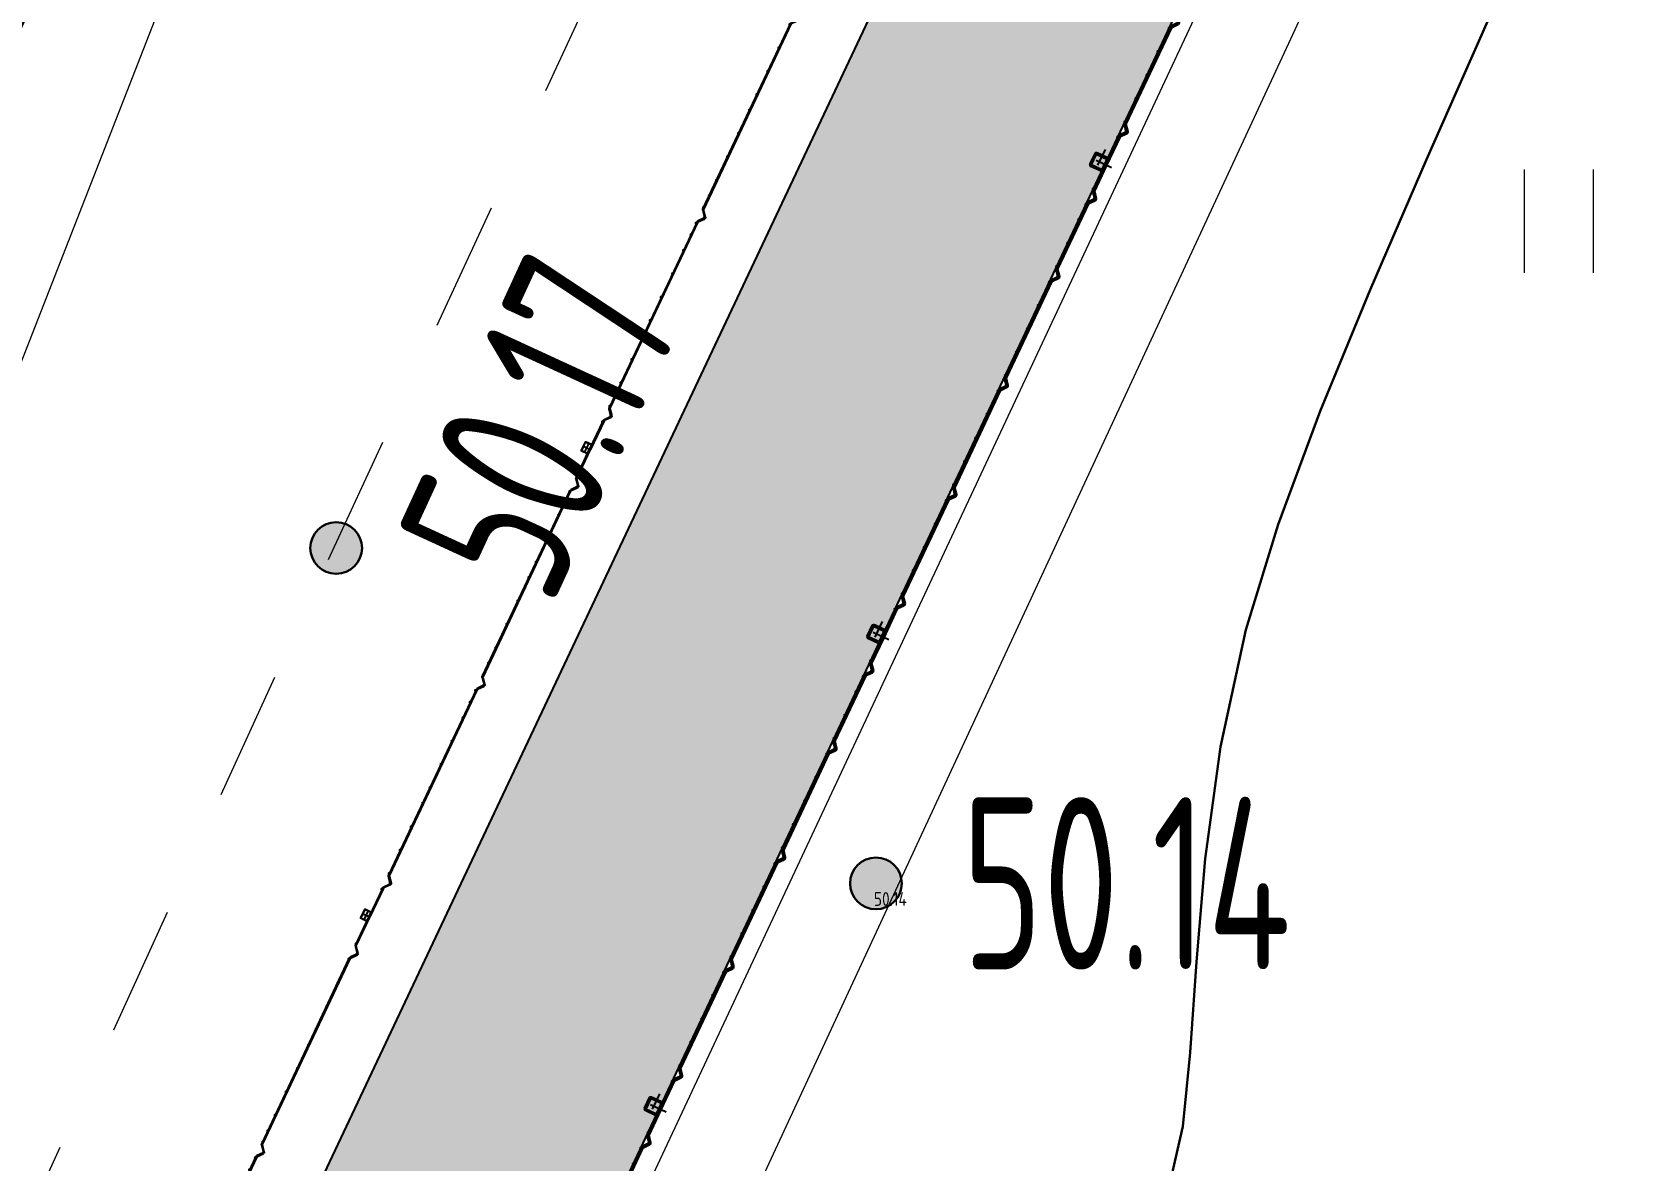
# Model space of a CAD drawing. Extents: x 1098675 to 1099684, y 381052 to 381453.
# Drawn here: x 1099406.15 to 1099415.52, y 381311.34 to 381317.89 of the extents above; entities that cross this region are included whole.
import ezdxf
from ezdxf.enums import TextEntityAlignment as Align

# ---------------------------------------------------------------- set-up
doc = ezdxf.new("R2010")
doc.units = 0
doc.header["$MEASUREMENT"] = 0
doc.linetypes.add('P1_5x1_5', pattern=[3, 1.5, -1.5])
doc.linetypes.add('Территория ПС Мелитопольская$0$GOST2.303 5', pattern=[24, 20, -1.5, 1, -1.5])
doc.layers.get('0').update_dxf_attribs({"linetype": 'CONTINUOUS', "lineweight": 0})
for name, color, linetype in [('С_ВЫСОТА', 252, 'CONTINUOUS'), ('Территория ПС Мелитопольская$0$0.4 Тропа обхода', 8, 'CONTINUOUS'), ('Территория ПС Мелитопольская$0$3_Осевая', 3, 'Территория ПС Мелитопольская$0$GOST2.303 5'), ('Территория ПС Мелитопольская$0$5_Заштрих', 6, 'CONTINUOUS')]:
    doc.layers.add(name, color=color, linetype=linetype)
for name, color, linetype, lineweight in [('Съемка', 253, 'CONTINUOUS', 20), ('Территория ПС Мелитопольская$0$0.2 Внешнее ограждение', 5, 'CONTINUOUS', 40), ('Тропа обхода предв.', 7, 'CONTINUOUS', 0)]:
    doc.layers.add(name, color=color, linetype=linetype, lineweight=lineweight)
doc.layers.add('Территория ПС Мелитопольская$0$0.3 Внутреннее ограждение', color=7, linetype='CONTINUOUS', true_color=0x93278f)
doc.styles.add('TOPO_D431', font='GOST2304A.ttf')
doc.styles.add('txt', font='GOST2304A.ttf')
doc.styles.add('ГОСТ', font='GOST2304A.ttf', dxfattribs={"height": 2.5})
doc.styles.add('Территория ПС Мелитопольская$0$Standard', font='GOST2304A.ttf')
doc.linetypes.add('g5_119_1', pattern='A,4,-1,[31,GUGK_2005.shx,S=0.1,R=0,X=0,Y=0],0.35,[31,GUGK_2005.shx,S=0.08,R=0,X=0,Y=0],3.3,[31,GUGK_2005.shx,S=0.08,R=180,X=0,Y=0],0.35,[31,GUGK_2005.shx,S=0.1,R=180,X=0,Y=0],-1', length=10)
doc.linetypes.add('ЗАБбетКВ^1', pattern='A,2,-0.498,0,[133,ltypeshp.shx,S=0.04,R=0,X=-0.04,Y=0],-0.001,[133,ltypeshp.shx,S=0.08,R=0,X=-0.08,Y=0],-0.001,[132,ltypeshp.shx,S=0.5,R=0,X=-0.5,Y=0],-0.001,["|",txt,S=0.5,R=0,X=0,Y=0.5],-0.499,2', length=5)

# ---------------------------------------------------------------- blocks, each defined once
blk = doc.blocks.new('Территория ПС Мелитопольская$0$Панель_Н3030_150_сбоку')
for p, q in [((5, 0), (10, 0)), ((5, 0), (5, -185)), ((10, 0), (10, -185)), ((38.3, -220.2), (10.6, -186.6)), ((5, -265), (5, -885)), ((6.7, -189.8), (34.4, -223.4)), ((34.4, -226.6), (6.7, -260.2)), ((10, -265), (10, -885)), ((10.6, -263.4), (38.3, -229.8)), ((6.7, -889.8), (34.4, -923.4)), ((34.4, -926.6), (6.7, -960.2)), ((38.3, -920.2), (10.6, -886.6)), ((10.6, -963.4), (38.3, -929.8)), ((5, -965), (5, -1585)), ((10, -965), (10, -1585)), ((6.7, -1589.8), (34.4, -1623.4)), ((38.3, -1620.2), (10.6, -1586.6)), ((5, -1665), (5, -2285)), ((34.4, -1626.6), (6.7, -1660.2)), ((10, -1665), (10, -2285)), ((10.6, -1663.4), (38.3, -1629.8)), ((6.7, -2289.8), (34.4, -2323.4)), ((34.4, -2326.6), (6.7, -2360.2)), ((38.3, -2320.2), (10.6, -2286.6)), ((10.6, -2363.4), (38.3, -2329.8)), ((5, -2365), (5, -2785)), ((10, -2365), (10, -2785)), ((6.7, -2789.8), (34.4, -2823.4)), ((38.3, -2820.2), (10.6, -2786.6)), ((5, -2865), (5, -3030)), ((34.4, -2826.6), (6.7, -2860.2)), ((10, -2865), (10, -3030)), ((10.6, -2863.4), (38.3, -2829.8)), ((5, -3030), (10, -3030))]:
    blk.add_line(p, q)
for centre in [(2.5, -25), (2.5, -175), (2.5, -275), (32.5, -225), (2.5, -425), (2.5, -575), (2.5, -725), (2.5, -875), (32.5, -925), (2.5, -975), (2.5, -1125), (2.5, -1275), (2.5, -1425), (2.5, -1575), (2.5, -1675), (32.5, -1625), (2.5, -1825), (2.5, -1975), (2.5, -2125), (2.5, -2275), (32.5, -2325), (2.5, -2375), (2.5, -2525), (2.5, -2675), (2.5, -2775), (2.5, -2875), (32.5, -2825), (2.5, -3025)]:
    blk.add_circle(centre, 2.5)
for centre, radius, start, end in [((12.5, -185), 7.5, 180, 219.48602), ((12.5, -185), 2.5, 180, 219.48602), ((12.5, -265), 7.5, 140.51398, 180), ((12.5, -265), 2.5, 140.51398, 180), ((32.5, -225), 7.5, 320.51398, 39.486), ((12.5, -885), 7.5, 180, 219.48602), ((12.5, -885), 2.5, 180, 219.48602), ((32.5, -925), 7.5, 320.51398, 39.486), ((12.5, -965), 7.5, 140.51398, 180), ((12.5, -965), 2.5, 140.51398, 180), ((12.5, -1585), 7.5, 180, 219.48602), ((12.5, -1585), 2.5, 180, 219.48602), ((12.5, -1665), 7.5, 140.51398, 180), ((12.5, -1665), 2.5, 140.51398, 180), ((32.5, -1625), 7.5, 320.51398, 39.486), ((12.5, -2285), 7.5, 180, 219.48602), ((12.5, -2285), 2.5, 180, 219.48602), ((32.5, -2325), 7.5, 320.51398, 39.486), ((12.5, -2365), 7.5, 140.51398, 180), ((12.5, -2365), 2.5, 140.51398, 180), ((12.5, -2785), 7.5, 180, 219.48602), ((12.5, -2785), 2.5, 180, 219.48602), ((12.5, -2865), 7.5, 140.51398, 180), ((12.5, -2865), 2.5, 140.51398, 180), ((32.5, -2825), 7.5, 320.51398, 39.486)]:
    blk.add_arc(centre, radius, start, end)
blk = doc.blocks.new('*U75')
at = {"layer": 'Территория ПС Мелитопольская$0$5_Заштрих'}
h = blk.add_hatch(dxfattribs=at)
h.set_pattern_fill('ANSI31', color=256)
h.set_pattern_definition([(45, (-3717.2358, -503.4625), (-2.245064, 2.245064), [])])
edge = h.paths.add_edge_path()
edge.add_line((-40, 34), (-40, -34))
edge.add_arc((-34, -34), 6, 180, 270)
edge.add_line((-34, -40), (34, -40))
edge.add_arc((34, -34), 6, 270, 360)
edge.add_line((40, -34), (40, 34))
edge.add_arc((34, 34), 6, 0, 90)
edge.add_line((34, 40), (-34, 40))
edge.add_arc((-34, 34), 6, 90, 180)
edge = h.paths.add_edge_path(flags=16)
edge.add_line((-37, 34), (-37, -34))
edge.add_arc((-34, -34), 3, 180, 270)
edge.add_line((-34, -37), (34, -37))
edge.add_arc((34, -34), 3, 270, 360)
edge.add_line((37, -34), (37, 34))
edge.add_arc((34, 34), 3, 360, 450)
edge.add_line((34, 37), (-34, 37))
edge.add_arc((-34, 34), 3, 90, 180)
for points in [[(34, 40), (-34, 40, 0.414214), (-40, 34), (-40, -34, 0.414214), (-34, -40), (34, -40, 0.414214), (40, -34), (40, 34, 0.414214)], [(34, 37), (-34, 37, 0.414214), (-37, 34), (-37, -34, 0.414214), (-34, -37), (34, -37, 0.414214), (37, -34), (37, 34, 0.414214)]]:
    blk.add_lwpolyline(points, format="xyb", close=True)
at = {"layer": 'Территория ПС Мелитопольская$0$3_Осевая'}
for p, q in [((-80, 0), (80, 0)), ((0, -80), (0, 80))]:
    blk.add_line(p, q, dxfattribs=at)
at = {"style": 'Территория ПС Мелитопольская$0$Standard', "flags": 9}
for tag, p in [('НАИМЕНОВАНИЕ', (71.2, -96.7)), ('ЕД.ИЗМ', (71.2, -177))]:
    blk.add_attdef(tag, p, '', height=50, dxfattribs=at)
blk = doc.blocks.new('*U64')
at = {"xscale": -1}
for name, p, rotation in [('Территория ПС Мелитопольская$0$Панель_Н3030_150_сбоку', (-2393.9, -5577.1), 156.7793605195325), ('*U75', (-2426.1, -5563.3), 66.77936051953246), ('Территория ПС Мелитопольская$0$Панель_Н3030_150_сбоку', (-3588.5, -8361.7), 156.7793605195325), ('*U75', (-3620.7, -8347.9), 66.77936051953246), ('Территория ПС Мелитопольская$0$Панель_Н3030_150_сбоку', (-4783.2, -11146.2), 156.7793605195325), ('*U75', (-4815.3, -11132.4), 66.77936051953246), ('Территория ПС Мелитопольская$0$Панель_Н3030_150_сбоку', (-5977.8, -13930.8), 156.7793605195325)]:
    blk.add_blockref(name, p, dxfattribs=dict(at, rotation=rotation))
blk = doc.blocks.new('Территория ПС Мелитопольская$0$3D Панель ограждения L3030')
for p, q in [((5, -185), (5, 0)), ((5, 0), (10, 0)), ((10, -185), (10, 0)), ((38.3, -220.2), (10.6, -186.6)), ((5, -1460), (5, -265)), ((6.7, -189.8), (34.4, -223.4)), ((34.4, -226.6), (6.7, -260.2)), ((10.1, -1460.8), (10, -265)), ((10.6, -263.4), (38.3, -229.8)), ((34.4, -223.4), (38.3, -220.2)), ((34.4, -226.6), (38.3, -229.8)), ((34.4, -1498.4), (6.7, -1464.8)), ((10.6, -1461.6), (38.3, -1495.2)), ((34.4, -1498.4), (38.3, -1495.2)), ((5, -1540), (5, -2735)), ((6.7, -1535.2), (34.4, -1501.6)), ((10, -1540), (10, -2735)), ((38.3, -1504.8), (10.6, -1538.4)), ((34.4, -1501.6), (38.3, -1504.8)), ((34.4, -2773.4), (6.7, -2739.8)), ((6.7, -2810.2), (34.4, -2776.6)), ((10.6, -2736.6), (38.3, -2770.2)), ((38.3, -2779.8), (10.6, -2813.4)), ((34.4, -2773.4), (38.3, -2770.2)), ((34.4, -2776.6), (38.3, -2779.8)), ((5, -2815), (5, -3000)), ((10, -2815), (10, -3000)), ((5, -3000), (10, -3000))]:
    blk.add_line(p, q)
for centre in [(2.5, -25), (2.5, -175), (2.5, -275), (32.5, -225), (2.5, -425), (2.5, -575), (2.5, -725), (2.5, -825), (2.5, -975), (2.5, -1125), (2.5, -1275), (2.5, -1375), (2.5, -1450), (32.5, -1500), (2.5, -1550), (2.5, -1625), (2.5, -1725), (2.5, -1875), (2.5, -2025), (2.5, -2175), (2.5, -2275), (2.5, -2425), (2.5, -2575), (2.5, -2725), (32.5, -2775), (2.5, -2825), (2.5, -2975)]:
    blk.add_circle(centre, 2.5)
for centre, radius, start, end in [((12.5, -185), 7.5, 180, 219.48602), ((12.5, -185), 2.5, 180, 219.48602), ((12.5, -265), 7.5, 140.51398, 180), ((12.5, -265), 2.5, 140.51398, 180), ((32.5, -225), 2.5, 320.51398, 39.48602), ((32.5, -225), 7.5, 320.51398, 39.486), ((12.5, -1460), 7.5, 180, 219.48602), ((12.5, -1460), 2.5, 180, 219.48602), ((32.5, -1500), 7.5, 320.514, 39.48602), ((12.5, -1540), 7.5, 140.51398, 180), ((12.5, -1540), 2.5, 140.51398, 180), ((32.5, -1500), 2.5, 320.51398, 39.48602), ((12.5, -2735), 7.5, 180, 219.48602), ((12.5, -2735), 2.5, 180, 219.48602), ((32.5, -2775), 2.5, 320.51398, 39.48602), ((32.5, -2775), 7.5, 320.514, 39.48602), ((12.5, -2815), 7.5, 140.51398, 180), ((12.5, -2815), 2.5, 140.51398, 180)]:
    blk.add_arc(centre, radius, start, end)
blk = doc.blocks.new('*U100')
at = {"layer": 'Территория ПС Мелитопольская$0$5_Заштрих'}
h = blk.add_hatch(dxfattribs=at)
h.set_pattern_fill('ANSI31', color=256)
h.set_pattern_definition([(45, (-3707.2358, -503.4625), (-2.245064, 2.245064), [])])
edge = h.paths.add_edge_path()
edge.add_line((-20, 27), (-20, -27))
edge.add_arc((-17, -27), 3, 180, 270)
edge.add_line((-17, -30), (17, -30))
edge.add_arc((17, -27), 3, 270, 360)
edge.add_line((20, -27), (20, 27))
edge.add_arc((17, 27), 3, 360, 450)
edge.add_line((17, 30), (-17, 30))
edge.add_arc((-17, 27), 3, 89.99789, 180.00211)
edge = h.paths.add_edge_path(flags=16)
edge.add_line((-18.5, 27), (-18.5, -27))
edge.add_arc((-17, -27), 1.5, 180, 270)
edge.add_line((-17, -28.5), (17, -28.5))
edge.add_arc((17, -27), 1.5, 270, 360)
edge.add_line((18.5, -27), (18.5, 27))
edge.add_arc((17, 27), 1.5, 360, 450)
edge.add_line((17, 28.5), (-17, 28.5))
edge.add_arc((-17, 27), 1.5, 90, 180)
for points in [[(-17, -30), (17, -30, 0.414214), (20, -27), (20, 27, 0.414214), (17, 30), (-17, 30, 0.414214), (-20, 27), (-20, -27, 0.414214)], [(-17, -28.5), (17, -28.5, 0.414214), (18.5, -27), (18.5, 27, 0.414214), (17, 28.5), (-17, 28.5, 0.414214), (-18.5, 27), (-18.5, -27, 0.414214)]]:
    blk.add_lwpolyline(points, format="xyb", close=True)
at = {"layer": 'Территория ПС Мелитопольская$0$3_Осевая'}
for p, q in [((-20, 0), (20, 0)), ((0, -30), (0, 30))]:
    blk.add_line(p, q, dxfattribs=at)
blk = doc.blocks.new('*U88')
at = {"xscale": -1, "rotation": 156.775809013381}
for name, p in [('Территория ПС Мелитопольская$0$3D Панель ограждения L3030', (-2370.6, -5516.8)), ('Территория ПС Мелитопольская$0$3D Панель ограждения L3030', (-3553.6, -8273.7)), ('*U100', (-2384.4, -5510.9)), ('*U100', (-3567.3, -8267.8)), ('Территория ПС Мелитопольская$0$3D Панель ограждения L3030', (-4736.6, -11030.7))]:
    blk.add_blockref(name, p, dxfattribs=at)
blk = doc.blocks.new('Территория ПС Мелитопольская')
at = {"layer": 'Территория ПС Мелитопольская$0$0.4 Тропа обхода', "transparency": 33554534}
h = blk.add_hatch(color=256, dxfattribs=at)
h.dxf.hatch_style = 1
h.paths.add_polyline_path([(782980.8, 504307.2), (781510.4, 504938), (759016.4, 452507.6), (614317.3, 515897.8), (613675.3, 514432.3), (759851.1, 450395.1)])
h.paths.add_polyline_path([(784251.1, 511326.1), (785721.5, 510695.3), (803314.8, 551702.7), (801844.4, 552333.6)])
at = {"layer": 'Территория ПС Мелитопольская$0$0.4 Тропа обхода'}
blk.add_lwpolyline([(785721.5, 510695.3), (803314.8, 551702.7), (801844.4, 552333.6), (784251.1, 511326.1), (785721.5, 510695.3)], dxfattribs=at)
at = {"layer": 'Территория ПС Мелитопольская$0$0.2 Внешнее ограждение'}
blk.add_blockref('*U64', (802270.3, 549265.8), dxfattribs=at)
at = {"layer": 'Территория ПС Мелитопольская$0$0.3 Внутреннее ограждение'}
blk.add_blockref('*U88', (799314.4, 547449.8), dxfattribs=at)
blk = doc.blocks.new('Съемка')
at = {"layer": 'Съемка', "linetype": 'Continuous', "lineweight": -2}
h = blk.add_hatch(color=8, dxfattribs=at)
h.dxf.hatch_style = 1
edge = h.paths.add_edge_path()
edge.add_arc((1099407.9184, 381314.8977), 0.15, 0, 360)
h = blk.add_hatch(color=8, dxfattribs=at)
h.dxf.hatch_style = 1
edge = h.paths.add_edge_path()
edge.add_arc((1099407.9184, 381314.8977), 0.15, 0, 360)
h = blk.add_hatch(color=8, dxfattribs=at)
h.dxf.hatch_style = 1
edge = h.paths.add_edge_path()
edge.add_arc((1099411.0511, 381312.9512), 0.15, 0, 360)
at = {"layer": 'Съемка', "color": 8, "linetype": 'Continuous', "lineweight": 20}
for p, q in [((1099414.8158, 381316.4951), (1099414.8158, 381317.0951)), ((1099414.8158, 381316.4951), (1099414.8158, 381317.0951)), ((1099415.2158, 381316.4951), (1099415.2158, 381317.0951)), ((1099415.2158, 381316.4951), (1099415.2158, 381317.0951))]:
    blk.add_line(p, q, dxfattribs=at)
at = {"layer": 'Съемка', "color": 8, "linetype": 'g5_119_1', "flags": 128}
for points in [[(1099384.4647, 381342.9032), (1099387.0849, 381348.7423), (1099395.4659, 381349.306), (1099414.8476, 381339.8803), (1099411.5738, 381331.936), (1099408.8004, 381322.9175), (1099402.0365, 381305.6066), (1099381.073, 381267.8548)], [(1099415.1191, 381321.4308), (1099409.2229, 381308.727), (1099400.7511, 381290.6031), (1099391.951, 381272.6501), (1099387.2529, 381269.2489), (1099385.4591, 381270.1335), (1099380.3524, 381268.7032), (1099374.9147, 381258.006), (1099367.8045, 381241.4065), (1099365.109, 381235.4918), (1099360.6592, 381230.0881), (1099360.3179, 381229.7352), (1099355.1178, 381224.3307), (1099352.9026, 381224.9497), (1099347.1523, 381220.3755), (1099346.6122, 381218.1945)]]:
    blk.add_lwpolyline(points, dxfattribs=at)
at = {"layer": 'Съемка', "color": 8, "lineweight": 30, "ltscale": 0.5, "flags": 128}
blk.add_lwpolyline([(1099412.7602, 381311.2271), (1099412.8323, 381311.5399), (1099412.8754, 381311.97), (1099412.9113, 381312.4954), (1099412.9623, 381313.0939), (1099413.0503, 381313.7437), (1099413.1973, 381314.4226), (1099413.3856, 381315.0335), (1099413.6292, 381315.6912), (1099413.9191, 381316.3969), (1099414.2465, 381317.1519), (1099414.6026, 381317.9576), (1099414.9785, 381318.8151), (1099415.3654, 381319.7259), (1099415.718, 381320.5773)], dxfattribs=at)
at = {"layer": 'Съемка', "color": 8, "linetype": 'P1_5x1_5', "ltscale": 0.5, "flags": 128}
blk.add_lwpolyline([(1099410.708, 381320.954), (1099407.896, 381314.88), (1099402.351, 381302.744), (1099399.919, 381298.009), (1099393.587, 381287.66), (1099397.348, 381284.999)], dxfattribs=at)
at = {"layer": 'Съемка', "color": 8, "linetype": 'ЗАБбетКВ^1', "ltscale": 0.5, "flags": 128}
blk.add_lwpolyline([(1099301.9552, 381258.098), (1099311.566, 381253.791), (1099323.841, 381248.322), (1099332.114, 381244.408), (1099343.396, 381239.177), (1099352.139, 381235.192), (1099359.005, 381232.409), (1099358.75, 381230.702), (1099360.214, 381229.758), (1099370.634, 381227.471), (1099377.284, 381241.662), (1099382.961, 381253.695), (1099388.034, 381264.93), (1099389.194, 381267.819), (1099394.493, 381278.905), (1099397.348, 381284.999), (1099401.87, 381294.263), (1099403.697, 381298.318), (1099413.329, 381318.889), (1099413.6492, 381319.569)], dxfattribs=at)
at = {"layer": 'Съемка', "color": 8, "linetype": 'Continuous', "lineweight": -2}
for centre in [(1099407.9184, 381314.8977), (1099407.9184, 381314.8977), (1099411.0511, 381312.9512)]:
    blk.add_circle(centre, 0.15, dxfattribs=at)
at = {"layer": 'Съемка', "color": 8, "lineweight": 30, "style": 'ГОСТ', "width": 0.8}
for s, p in [('50.23', (1099405.5975, 381316.8343)), ('50.17', (1099409.1646, 381314.546))]:
    blk.add_text(s, height=1, rotation=65.26792, dxfattribs=at).set_placement(p)
at = {"layer": 'Съемка', "color": 8, "linetype": 'Continuous', "lineweight": 30, "style": 'ГОСТ', "width": 0.8}
blk.add_text('50.14', height=1, dxfattribs=at).set_placement((1099411.5511, 381312.4512))

msp = doc.modelspace()

# ---------------------------------------------------------------- block references
at = {"layer": 'Съемка', "color": 6, "lineweight": 30}
msp.add_blockref('Съемка', (0, 0), dxfattribs=at)

# ---------------------------------------------------------------- next in the draw order: block references
at = {"layer": 'Тропа обхода предв.', "xscale": 0.001, "yscale": 0.001, "zscale": 0.001, "rotation": 357.9626094329727}
msp.add_blockref('Территория ПС Мелитопольская', (1098593.6785, 380802.2156), dxfattribs=at)

# ---------------------------------------------------------------- next in the draw order: texts
at = {"layer": 'С_ВЫСОТА', "color": 1, "style": 'TOPO_D431'}
msp.add_text('50.14', height=0.08, dxfattribs=at).set_placement((1099411.0397, 381312.8603), align=Align.MIDDLE_LEFT)
msp.add_text('50.14', height=0.08, dxfattribs=at).set_placement((1099411.0397, 381312.8603), align=Align.MIDDLE_LEFT)

doc.saveas('drawing.dxf')
